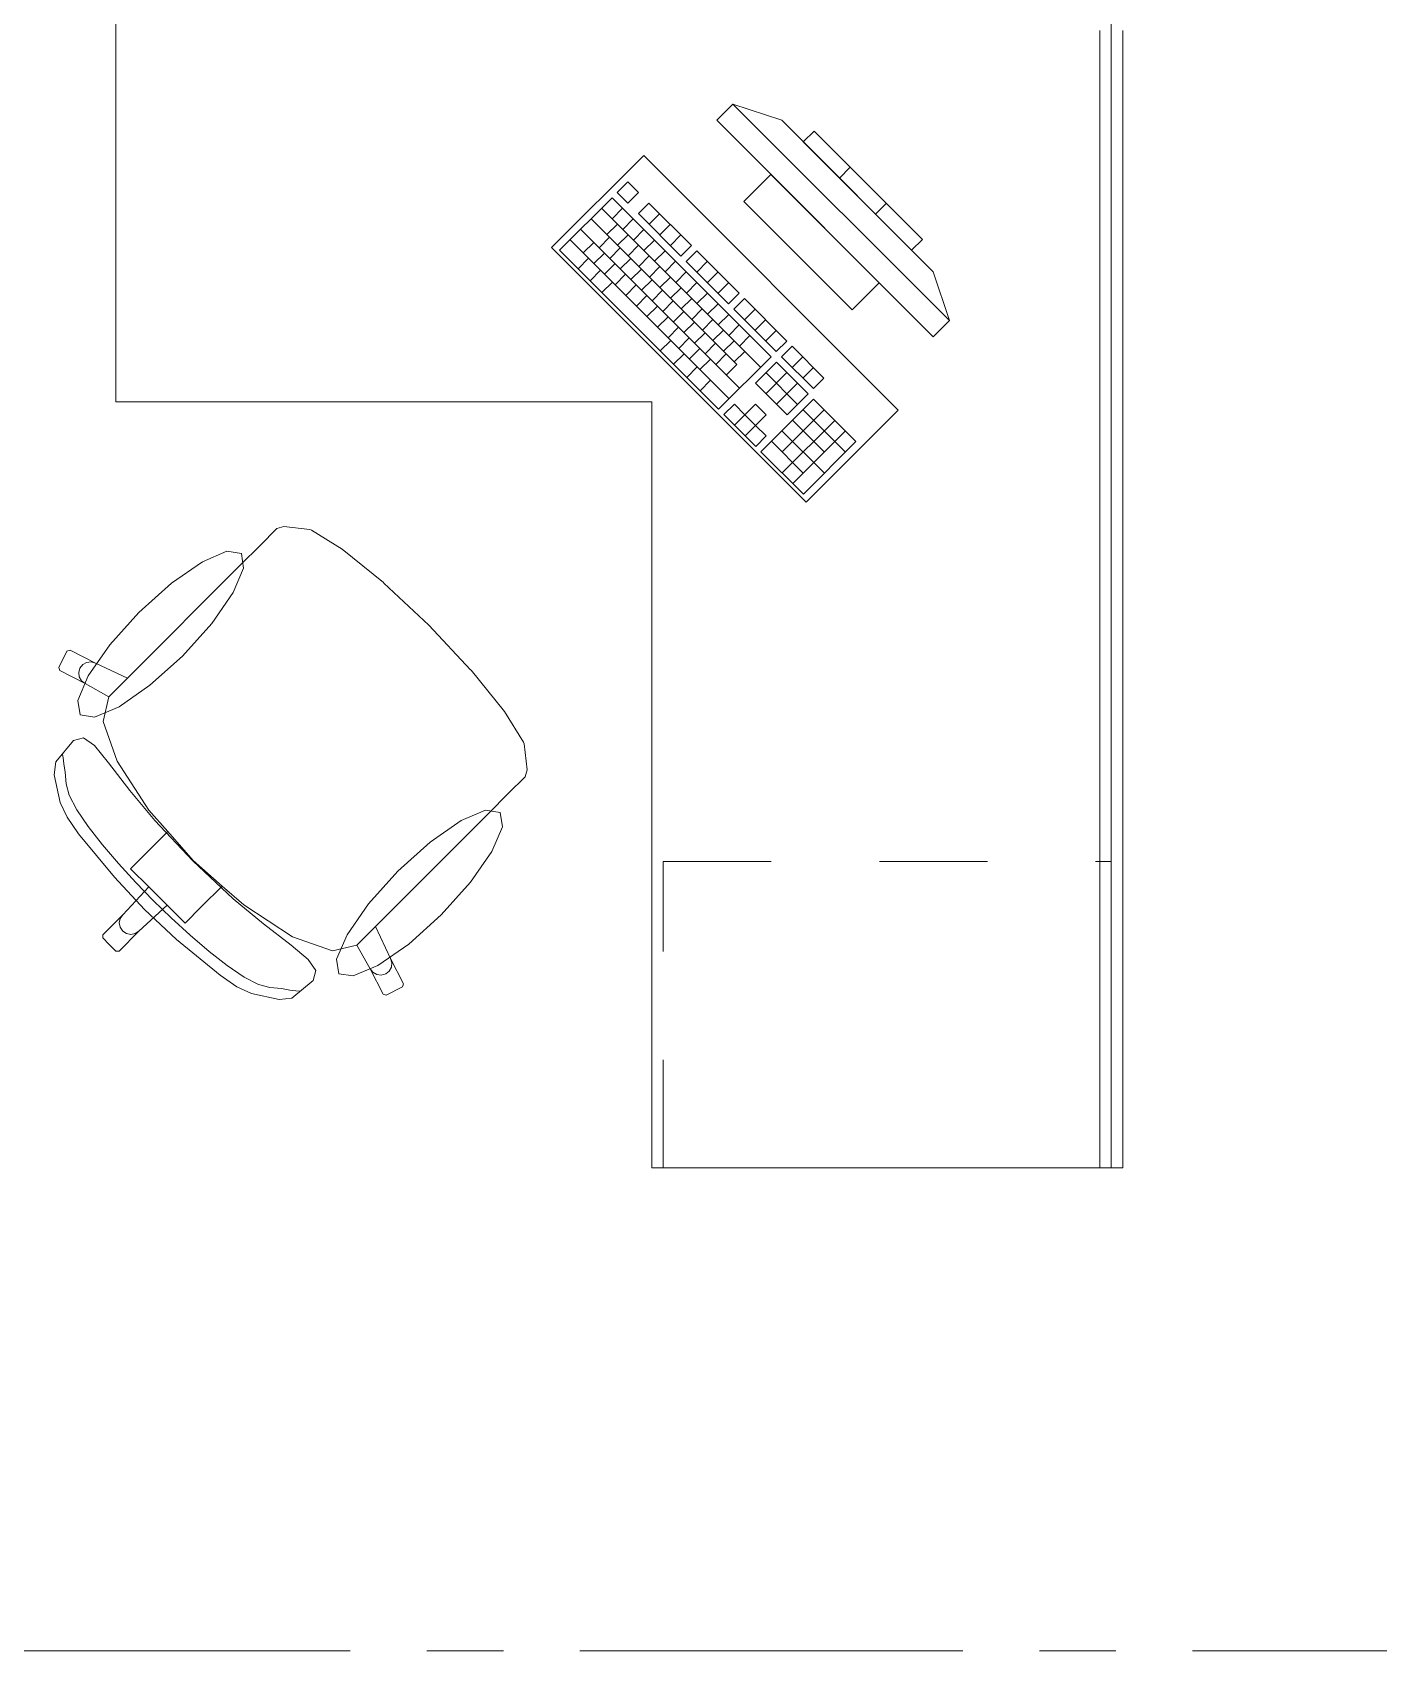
# Model space of a CAD drawing. Header units: inches. Extents: x -38 to 5698, y -33 to 92.
# Drawn here: x 111.123 to 112.882, y 10.002 to 12.115 of the extents above; entities that cross this region are included whole.
import ezdxf

# ---------------------------------------------------------------- set-up
doc = ezdxf.new("R2010")
doc.units = ezdxf.units.IN
doc.header["$MEASUREMENT"] = 0
doc.linetypes.add('Punto & Raya', pattern=[0.65, 0.5, -0.075, 0, -0.075])
doc.linetypes.add('Rayas', pattern=[0.282222, 0.141111, -0.141111])
doc.layers.add('Interior - Mobiliario', color=7, linetype='Continuous')
doc.layers.add('Marcador - Secciones', color=251, linetype='Continuous')

msp = doc.modelspace()

# ---------------------------------------------------------------- linework, layer by layer
at = {"layer": 'Interior - Mobiliario', "color": 175, "linetype": 'Continuous', "lineweight": 13}
for p, q in [((112.5172, 12.1174), (112.5172, 10.6324)), ((112.5472, 10.6324), (112.5472, 12.1174)), ((112.0382, 12.0213), (112.017, 12.0001)), ((112.3211, 11.7385), (112.0382, 12.0213)), ((112.0382, 12.0213), (112.1019, 12.0001)), ((112.017, 12.0001), (112.2999, 11.7173)), ((112.1019, 12.0001), (112.2999, 11.8021)), ((112.1443, 11.986), (112.1301, 11.9718)), ((112.2857, 11.8446), (112.1443, 11.986)), ((112.1301, 11.9718), (112.2716, 11.8304)), ((111.9008, 11.9196), (111.8871, 11.9059)), ((111.9147, 11.9058), (111.9008, 11.9196)), ((112.0877, 11.9294), (112.0524, 11.8941)), ((112.2291, 11.788), (112.0877, 11.9294)), ((112.1773, 11.9247), (112.1914, 11.9389)), ((111.8803, 11.899), (111.8117, 11.8305)), ((112.088, 11.6913), (111.8803, 11.899)), ((111.8871, 11.9059), (111.901, 11.892)), ((111.901, 11.892), (111.9147, 11.9058)), ((111.8665, 11.8853), (112.0743, 11.6776)), ((111.8804, 11.8715), (111.8941, 11.8852)), ((111.9285, 11.8919), (111.9148, 11.8782)), ((111.9148, 11.8782), (111.9702, 11.8228)), ((111.9839, 11.8365), (111.9285, 11.8919)), ((111.9287, 11.8643), (111.9424, 11.8781)), ((112.0524, 11.8941), (112.1938, 11.7526)), ((112.2244, 11.8776), (112.2386, 11.8917)), ((111.8391, 11.8579), (112.0468, 11.6502)), ((111.8528, 11.8716), (112.0432, 11.6812)), ((111.8736, 11.8508), (111.8873, 11.8646)), ((111.8942, 11.8576), (111.908, 11.8713)), ((111.9081, 11.8438), (111.9218, 11.8575)), ((111.9425, 11.8505), (111.9562, 11.8642)), ((111.8254, 11.8442), (112.0331, 11.6365)), ((111.8427, 11.8269), (111.8564, 11.8406)), ((111.8634, 11.8337), (111.8771, 11.8474)), ((111.8772, 11.8198), (111.8909, 11.8335)), ((111.8875, 11.837), (111.9012, 11.8507)), ((111.9013, 11.8231), (111.915, 11.8369)), ((111.9219, 11.8299), (111.9357, 11.8436)), ((111.9564, 11.8367), (111.9701, 11.8504)), ((111.9702, 11.8228), (111.9839, 11.8365)), ((112.2716, 11.8304), (112.2857, 11.8446)), ((111.8117, 11.8305), (112.0194, 11.6228)), ((111.8359, 11.8062), (111.8496, 11.8199)), ((111.8566, 11.813), (111.8703, 11.8267)), ((111.8704, 11.7992), (111.8841, 11.8129)), ((111.891, 11.806), (111.9048, 11.8197)), ((111.9151, 11.8093), (111.9289, 11.823)), ((111.9358, 11.8161), (111.9495, 11.8298)), ((111.9496, 11.8022), (111.9633, 11.816)), ((111.9908, 11.8296), (111.9771, 11.8159)), ((111.9771, 11.8159), (112.0325, 11.7605)), ((112.0462, 11.7742), (111.9908, 11.8296)), ((111.991, 11.802), (112.0047, 11.8157)), ((111.8515, 11.7907), (111.8652, 11.8044)), ((111.8843, 11.7853), (111.898, 11.799)), ((111.9049, 11.7921), (111.9186, 11.8058)), ((111.9187, 11.7783), (111.9325, 11.792)), ((111.929, 11.7954), (111.9427, 11.8092)), ((111.9428, 11.7816), (111.9566, 11.7953)), ((111.9635, 11.7884), (111.9772, 11.8021)), ((112.0048, 11.7882), (112.0185, 11.8019)), ((112.3211, 11.7385), (112.2999, 11.8021)), ((111.8671, 11.7751), (111.8808, 11.7888)), ((111.8981, 11.7715), (111.9118, 11.7852)), ((111.912, 11.7576), (111.9257, 11.7713)), ((111.9326, 11.7644), (111.9463, 11.7781)), ((111.9567, 11.7678), (111.9704, 11.7815)), ((111.9773, 11.7745), (111.991, 11.7883)), ((111.9912, 11.7607), (112.0049, 11.7744)), ((112.0187, 11.7743), (112.0324, 11.7881)), ((112.0325, 11.7605), (112.0462, 11.7742)), ((112.1938, 11.7526), (112.2291, 11.788)), ((111.9258, 11.7438), (111.9395, 11.7575)), ((111.9464, 11.7506), (111.9602, 11.7643)), ((111.9603, 11.7367), (111.974, 11.7504)), ((111.9705, 11.7539), (111.9843, 11.7676)), ((111.9844, 11.7401), (111.9981, 11.7538)), ((112.005, 11.7468), (112.0187, 11.7606)), ((112.0532, 11.7673), (112.0394, 11.7536)), ((112.0394, 11.7536), (112.0948, 11.6982)), ((112.1085, 11.7119), (112.0532, 11.7673)), ((112.0533, 11.7397), (112.067, 11.7534)), ((111.9397, 11.7299), (111.9534, 11.7437)), ((111.9535, 11.7161), (111.9672, 11.7298)), ((111.9741, 11.7229), (111.9878, 11.7366)), ((111.9982, 11.7262), (112.0119, 11.7399)), ((112.0189, 11.733), (112.0326, 11.7467)), ((112.0327, 11.7192), (112.0464, 11.7329)), ((112.0671, 11.7259), (112.0809, 11.7396)), ((112.2999, 11.7173), (112.3211, 11.7385)), ((111.9432, 11.6989), (111.957, 11.7126)), ((111.9673, 11.7022), (111.9811, 11.716)), ((111.988, 11.709), (112.0017, 11.7227)), ((112.0018, 11.6952), (112.0155, 11.7089)), ((112.0121, 11.7124), (112.0258, 11.7261)), ((112.0259, 11.6985), (112.0396, 11.7122)), ((112.0466, 11.7053), (112.0603, 11.719)), ((112.081, 11.712), (112.0947, 11.7257)), ((112.0948, 11.6982), (112.1085, 11.7119)), ((111.9606, 11.6816), (111.9743, 11.6953)), ((111.9812, 11.6884), (111.9949, 11.7021)), ((111.995, 11.6745), (112.0088, 11.6883)), ((112.0157, 11.6813), (112.0294, 11.6951)), ((112.0194, 11.6228), (112.088, 11.6913)), ((112.0398, 11.6847), (112.0535, 11.6984)), ((112.1155, 11.705), (112.1018, 11.6913)), ((112.1018, 11.6913), (112.1433, 11.6497)), ((112.157, 11.6634), (112.1155, 11.705)), ((112.1156, 11.6774), (112.1293, 11.6911)), ((111.9779, 11.6643), (111.9916, 11.678)), ((112.0295, 11.6675), (112.0432, 11.6812)), ((112.0949, 11.6844), (112.0675, 11.657)), ((112.0812, 11.6707), (112.1227, 11.6291)), ((112.0813, 11.6431), (112.1087, 11.6706)), ((112.1364, 11.6429), (112.0949, 11.6844)), ((112.1295, 11.6636), (112.1432, 11.6773)), ((111.9952, 11.647), (112.0089, 11.6607)), ((112.0675, 11.657), (112.109, 11.6154)), ((112.0952, 11.6293), (112.1226, 11.6567)), ((112.1433, 11.6497), (112.157, 11.6634)), ((112.04, 11.6295), (112.0263, 11.6158)), ((112.0539, 11.6157), (112.04, 11.6295)), ((112.0676, 11.6294), (112.0539, 11.6157)), ((112.0815, 11.6156), (112.0676, 11.6294)), ((112.1434, 11.6359), (112.0748, 11.5674)), ((112.1024, 11.5672), (112.1572, 11.6221)), ((112.109, 11.6154), (112.1364, 11.6429)), ((112.1297, 11.6222), (112.185, 11.5668)), ((112.1988, 11.5805), (112.1434, 11.6359)), ((112.0263, 11.6158), (112.0679, 11.5743)), ((112.0402, 11.602), (112.0539, 11.6157)), ((112.0539, 11.6157), (112.0677, 11.6018)), ((112.054, 11.5881), (112.0677, 11.6018)), ((112.0677, 11.6018), (112.0815, 11.6156)), ((112.0816, 11.588), (112.0677, 11.6018)), ((112.1025, 11.5397), (112.1711, 11.6082)), ((112.1159, 11.6085), (112.1575, 11.567)), ((112.0679, 11.5743), (112.0816, 11.588)), ((112.0885, 11.5811), (112.1301, 11.5395)), ((112.1022, 11.5948), (112.1576, 11.5394)), ((112.1163, 11.5258), (112.1849, 11.5944)), ((112.1302, 11.512), (112.1988, 11.5805)), ((112.0748, 11.5674), (112.1302, 11.512)), ((111.4425, 11.4671), (111.4206, 11.4451)), ((111.4518, 11.4699), (111.4425, 11.4671)), ((111.4857, 11.4659), (111.4518, 11.4699)), ((111.4879, 11.465), (111.4857, 11.4659)), ((111.5279, 11.4401), (111.4879, 11.465)), ((111.4206, 11.4451), (111.3951, 11.4196)), ((111.5816, 11.3966), (111.5279, 11.4401)), ((111.3951, 11.4196), (111.2472, 11.2717)), ((111.5824, 11.3959), (111.5816, 11.3966)), ((111.6408, 11.341), (111.5824, 11.3959)), ((111.6408, 11.341), (111.6956, 11.2827)), ((111.1683, 11.307), (111.1575, 11.2856)), ((111.1724, 11.3083), (111.1683, 11.307)), ((111.2055, 11.2913), (111.1724, 11.3083)), ((111.1575, 11.2856), (111.1588, 11.2816)), ((111.1853, 11.2848), (111.1837, 11.2792)), ((111.1889, 11.2894), (111.1853, 11.2848)), ((111.194, 11.2923), (111.1889, 11.2894)), ((111.1998, 11.2929), (111.194, 11.2923)), ((111.2055, 11.2913), (111.1998, 11.2929)), ((111.2472, 11.2717), (111.2055, 11.2913)), ((111.1588, 11.2816), (111.1919, 11.2646)), ((111.1837, 11.2792), (111.1844, 11.2734)), ((111.1844, 11.2734), (111.1873, 11.2683)), ((111.1873, 11.2683), (111.1919, 11.2646)), ((111.1919, 11.2646), (111.2229, 11.2473)), ((111.223, 11.2475), (111.2472, 11.2717)), ((111.6956, 11.2827), (111.6963, 11.2819)), ((111.6963, 11.2819), (111.7398, 11.2282)), ((111.2229, 11.2473), (111.2155, 11.2153)), ((111.223, 11.2475), (111.2229, 11.2473)), ((111.7398, 11.2282), (111.7648, 11.1882)), ((111.2155, 11.2153), (111.2338, 11.1634)), ((111.1768, 11.1902), (111.1537, 11.1624)), ((111.1898, 11.1936), (111.1768, 11.1902)), ((111.2041, 11.1836), (111.1898, 11.1936)), ((111.2227, 11.1613), (111.2041, 11.1836)), ((111.7648, 11.1882), (111.7657, 11.186)), ((111.7657, 11.186), (111.7696, 11.1521)), ((111.1537, 11.1624), (111.1518, 11.1456)), ((111.1633, 11.1677), (111.1625, 11.1722)), ((111.1641, 11.1596), (111.1633, 11.1677)), ((111.1661, 11.1489), (111.1641, 11.1596)), ((111.2506, 11.1252), (111.2227, 11.1613)), ((111.2338, 11.1634), (111.2752, 11.0995)), ((111.1518, 11.1456), (111.1595, 11.1095)), ((111.1673, 11.1335), (111.1661, 11.1489)), ((111.7668, 11.1428), (111.7448, 11.1209)), ((111.7696, 11.1521), (111.7668, 11.1428)), ((111.1712, 11.1187), (111.1673, 11.1335)), ((111.1811, 11.0999), (111.1712, 11.1187)), ((111.2833, 11.0859), (111.2506, 11.1252)), ((111.7448, 11.1209), (111.7193, 11.0954)), ((111.1595, 11.1095), (111.1685, 11.0902)), ((111.196, 11.078), (111.1811, 11.0999)), ((111.2752, 11.0995), (111.3, 11.0714)), ((111.7193, 11.0954), (111.5715, 10.9475)), ((111.1685, 11.0902), (111.1834, 11.0685)), ((111.2146, 11.0542), (111.196, 11.078)), ((111.3328, 11.0331), (111.2833, 11.0859)), ((111.1834, 11.0685), (111.2302, 11.0118)), ((111.2357, 11.0295), (111.2146, 11.0542)), ((111.3, 11.0714), (111.2726, 11.044)), ((111.3, 11.0714), (111.3333, 11.0336)), ((111.2726, 11.044), (111.2514, 11.0229)), ((111.3328, 11.0331), (111.3856, 10.9836)), ((111.3711, 11.0002), (111.3333, 11.0336)), ((111.2302, 11.0118), (111.2694, 10.9696)), ((111.2583, 11.0048), (111.2357, 11.0295)), ((111.2514, 11.0229), (111.2751, 10.9992)), ((111.2751, 10.9992), (111.2411, 10.9627)), ((111.2811, 10.9814), (111.2583, 11.0048)), ((111.2751, 10.9992), (111.287, 10.9873)), ((111.3711, 11.0002), (111.3438, 10.9729)), ((111.3993, 10.9755), (111.3711, 11.0002)), ((111.299, 10.9754), (111.2624, 10.9414)), ((111.3116, 10.9305), (111.2694, 10.9696)), ((111.2811, 10.9814), (111.3046, 10.9586)), ((111.299, 10.9754), (111.287, 10.9873)), ((111.3226, 10.9517), (111.299, 10.9754)), ((111.3438, 10.9729), (111.3226, 10.9517)), ((111.3856, 10.9836), (111.4249, 10.9509)), ((111.4631, 10.9341), (111.3993, 10.9755)), ((111.2411, 10.9627), (111.215, 10.9366)), ((111.2379, 10.9579), (111.2367, 10.9521)), ((111.2367, 10.9521), (111.2379, 10.9464)), ((111.2411, 10.9627), (111.2379, 10.9579)), ((111.2379, 10.9464), (111.2412, 10.9415)), ((111.3046, 10.9586), (111.3292, 10.936)), ((111.4249, 10.9509), (111.4611, 10.923)), ((111.5472, 10.9233), (111.5715, 10.9475)), ((111.5715, 10.9475), (111.591, 10.9057)), ((111.215, 10.9366), (111.215, 10.9324)), ((111.215, 10.9324), (111.2236, 10.9238)), ((111.2624, 10.9414), (111.2363, 10.9153)), ((111.2461, 10.9382), (111.2412, 10.9415)), ((111.2518, 10.937), (111.2461, 10.9382)), ((111.2576, 10.9381), (111.2518, 10.937)), ((111.2624, 10.9414), (111.2576, 10.9381)), ((111.3683, 10.8837), (111.3116, 10.9305)), ((111.3292, 10.936), (111.3539, 10.9149)), ((111.5151, 10.9158), (111.4631, 10.9341)), ((111.2321, 10.9153), (111.2236, 10.9238)), ((111.2363, 10.9153), (111.2321, 10.9153)), ((111.3539, 10.9149), (111.3777, 10.8963)), ((111.4611, 10.923), (111.4833, 10.9044)), ((111.4833, 10.9044), (111.4934, 10.89)), ((111.547, 10.9232), (111.5151, 10.9158)), ((111.5472, 10.9233), (111.547, 10.9232)), ((111.5643, 10.8922), (111.547, 10.9232)), ((111.591, 10.9057), (111.5927, 10.9001)), ((111.591, 10.9057), (111.608, 10.8726)), ((111.39, 10.8688), (111.3683, 10.8837)), ((111.3777, 10.8963), (111.3996, 10.8814)), ((111.4934, 10.89), (111.4899, 10.8771)), ((111.568, 10.8876), (111.5643, 10.8922)), ((111.5813, 10.8591), (111.5643, 10.8922)), ((111.5731, 10.8847), (111.568, 10.8876)), ((111.5789, 10.884), (111.5731, 10.8847)), ((111.5846, 10.8856), (111.5789, 10.884)), ((111.5892, 10.8892), (111.5846, 10.8856)), ((111.592, 10.8943), (111.5892, 10.8892)), ((111.5927, 10.9001), (111.592, 10.8943)), ((111.4092, 10.8598), (111.39, 10.8688)), ((111.3996, 10.8814), (111.4184, 10.8715)), ((111.4184, 10.8715), (111.4332, 10.8676)), ((111.4332, 10.8676), (111.4486, 10.8664)), ((111.4486, 10.8664), (111.4593, 10.8644)), ((111.4593, 10.8644), (111.4674, 10.8636)), ((111.4899, 10.8771), (111.4621, 10.8539)), ((111.4674, 10.8636), (111.4719, 10.8628)), ((111.6067, 10.8686), (111.5854, 10.8578)), ((111.608, 10.8726), (111.6067, 10.8686)), ((111.4453, 10.8521), (111.4092, 10.8598)), ((111.4621, 10.8539), (111.4453, 10.8521)), ((111.5854, 10.8578), (111.5813, 10.8591)), ((112.5172, 10.6324), (112.5472, 10.6324))]:
    msp.add_line(p, q, dxfattribs=at)
at = {"layer": 'Interior - Mobiliario', "color": 175, "linetype": 'Rayas', "lineweight": 13}
for p, q in [((111.9472, 10.6324), (111.9472, 11.0324)), ((111.9472, 11.0324), (112.5322, 11.0324))]:
    msp.add_line(p, q, dxfattribs=at)
at = {"layer": 'Interior - Mobiliario', "color": 175, "linetype": 'Continuous', "lineweight": 13, "flags": 128}
for points in [[(112.5322, 12.1324), (112.5322, 10.6324), (111.9322, 10.6324), (111.9322, 11.6324), (111.2322, 11.6324), (111.2322, 12.1324)], [(111.9216, 11.9542), (111.8013, 11.834), (112.1337, 11.5016), (112.2539, 11.6218)], [(111.2623, 11.3575), (111.2242, 11.315), (111.1961, 11.2747), (111.1825, 11.2426), (111.1854, 11.2237), (111.2043, 11.2208), (111.2364, 11.2344), (111.2767, 11.2624), (111.3192, 11.3006), (111.3574, 11.3431), (111.3854, 11.3834), (111.399, 11.4155), (111.3961, 11.4344), (111.3772, 11.4373), (111.3452, 11.4237), (111.3048, 11.3957)], [(111.6572, 10.9626), (111.6148, 10.9244), (111.5744, 10.8964), (111.5423, 10.8828), (111.5234, 10.8857), (111.5205, 10.9046), (111.5341, 10.9367), (111.5622, 10.977), (111.6003, 11.0195), (111.6428, 11.0577), (111.6832, 11.0857), (111.7152, 11.0993), (111.7341, 11.0964), (111.737, 11.0775), (111.7234, 11.0454), (111.6954, 11.0051)]]:
    msp.add_lwpolyline(points, close=True, dxfattribs=at)
at = {"layer": 'Marcador - Secciones', "color": 251, "linetype": 'Punto & Raya', "lineweight": 13}
msp.add_line((97.4384, 10.0018), (138.8506, 10.0018), dxfattribs=at)

doc.saveas('drawing.dxf')
